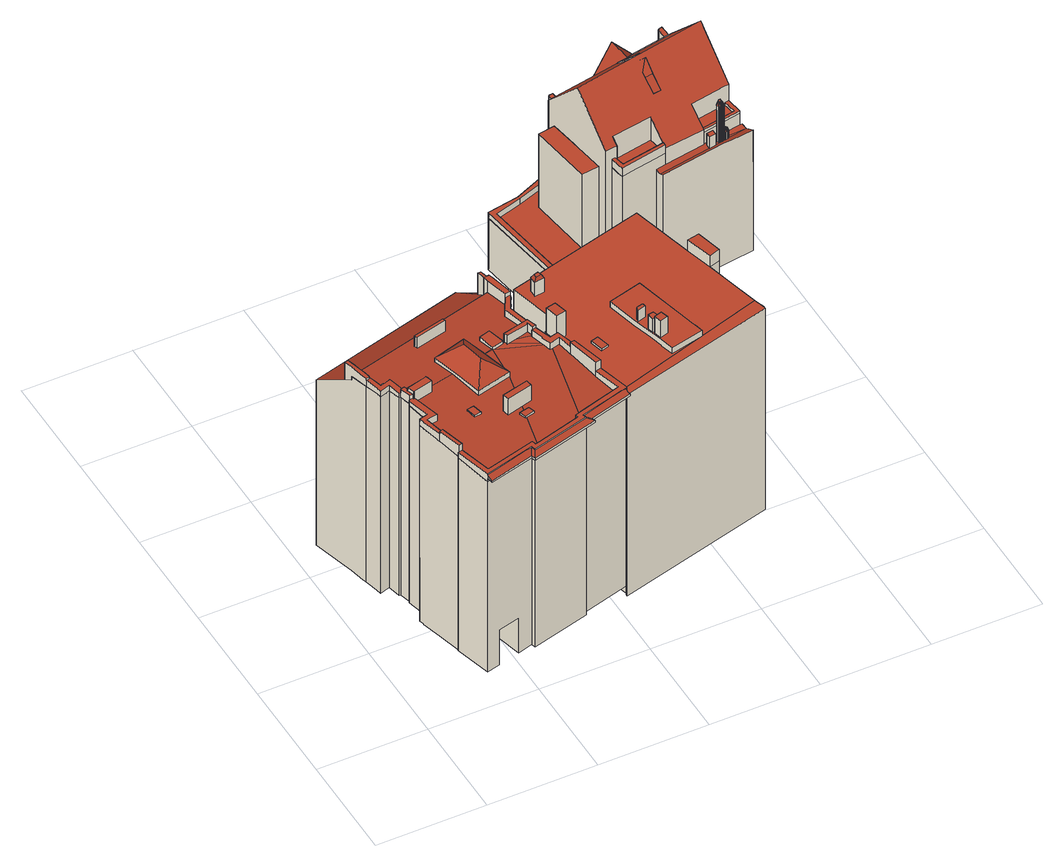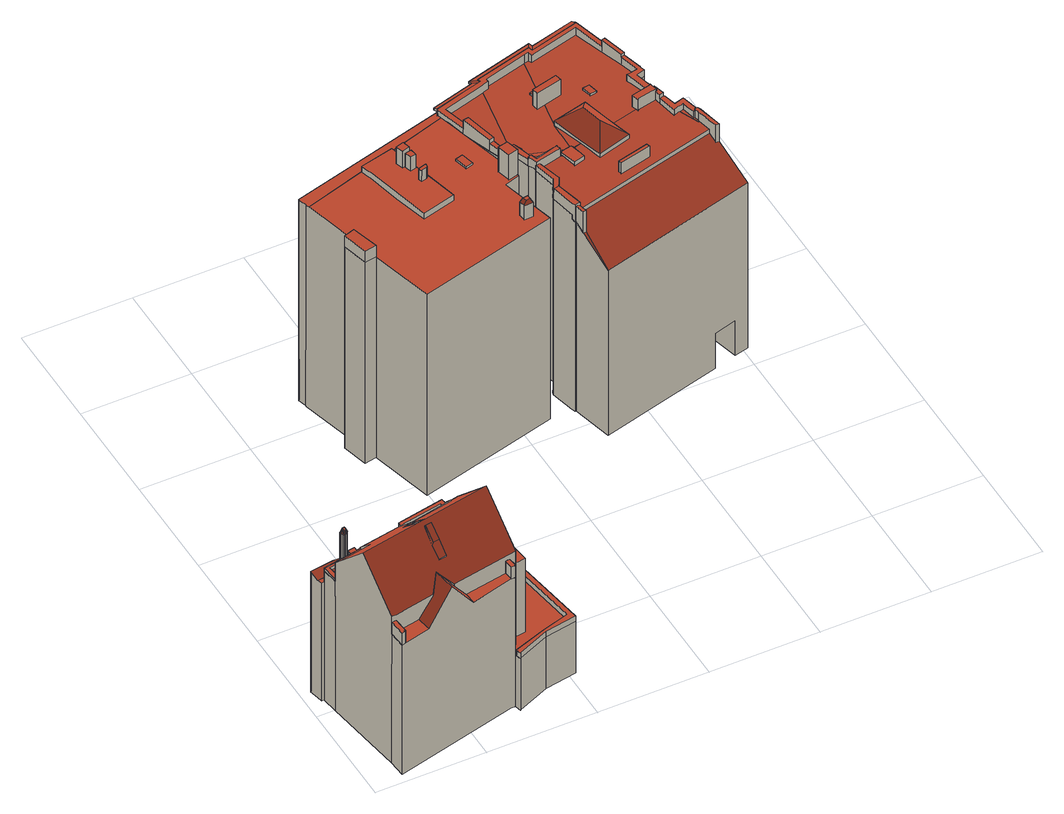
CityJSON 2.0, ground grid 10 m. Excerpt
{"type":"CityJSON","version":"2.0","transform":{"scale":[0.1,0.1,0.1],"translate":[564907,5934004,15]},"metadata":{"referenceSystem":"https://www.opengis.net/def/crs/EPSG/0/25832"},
"CityObjects":{
"building1":{"type":"Building","attributes":{"Grundfläche 2D":"252.998037","Grundhöhe NN":"18.559"},"children":["building1-1","building1-2","building1-3","building1-4","building1-5","building1-6","building1-7","building1-8","building1-9","building1-10","building1-11","building1-12","building1-13","building1-14","building1-15","building1-16","building1-17","building1-18","building1-19"],"geometry":[{"type":"Solid","lod":"3","boundaries":[[[[0,1,2]],[[3,4,5,1,0]],[[6,5,4]],[[7,2,1,5,6]],[[8,9,10,11,12,13,14,15,16,17,18]],[[19,16,20,21,22,23,24,25,26,27]],[[28,8,18,17,16,29,30,31,32,33,34]],[[26,25,31,30,29,16,19,27]],[[25,24,23,22,21,35,36,37,38]],[[39,40,41,42,43]],[[44,45,46,47,48,49,50,51,52,53,54,55,32,31,25,38,37,36,56,57,58,40,39,59,60,61],[62,61,62,63]],[[33,32,34]],[[64,28,34,65,66,53,52,51,67,68,69,70,71,72,73,74,75,76,77,78,79]],[[64,79,80,81,8,28]],[[82,83,84,85]],[[86,87,88,84,83]],[[87,86,89,90]],[[87,90,89,91,92,93,94,84,88]],[[39,84,94,93,60,59]],[[84,39,43,85]],[[55,54,0,2]],[[0,54,53,66,65,4,3]],[[6,4,65,34]],[[6,34,32,55,2,7]],[[15,14,13,12,11,95,96]],[[16,15,96,97]],[[21,20,16,97,98]],[[99,36,35,21,98,100]],[[56,36,99,101]],[[102,103,41,40,58,57,104,105]],[[57,56,101,104]],[[42,41,103,106]],[[107,82,85,43,42,106,108]],[[83,82,107,109]],[[89,86,83,109,110]],[[111,112,113,114,115,91,89,110]],[[91,115,116,117,118,119,44,61,60,93,92]],[[120,46,45,44,119,121]],[[68,67,122,123]],[[48,47,46,120,124]],[[49,48,124,125]],[[50,49,125,126]],[[67,51,50,126,122]],[[127,70,69,68,123,128]],[[72,71,70,127,129]],[[130,131,132,76,75,74,73,72,129,133]],[[77,76,132,134]],[[78,77,134,135]],[[135,136,137,138,139,140,79,78]],[[80,79,140,141]],[[81,80,141,142]],[[8,81,142,143]],[[95,11,10,9,8,143,144]],[[114,113,137,136]],[[139,138,112,111]],[[109,107,108,106,103,102,105,104,101,99,100,98,97,96,95,144,143,142,141,140,139,111,110]],[[132,131,130,133,129,127,128,123,122,126,125,124,120,121,119,118,117,116,115,114,136,135,134]],[[113,112,138,137]]]],"semantics":{"surfaces":[{"type":"RoofSurface"},{"type":"WallSurface"},{"type":"GroundSurface"},{"type":"OuterCeilingSurface"}],"values":[[0,0,0,0,0,0,0,0,0,0,0,0,0,0,0,0,0,0,1,1,1,1,1,1,1,1,1,1,1,1,1,1,1,1,1,1,1,1,1,1,1,1,1,1,1,1,1,1,1,1,1,1,1,1,1,2,2,3]]}}]},
"building1-1":{"type":"BuildingInstallation","parents":["building1"],"geometry":[{"type":"MultiSurface","lod":"3","boundaries":[[[145,146,147,148,149,150,151,152,153,154,155,156,157,158,159,160,161,162,163,164,165]],[[166,154,153,167]],[[166,18,168,169,157,156,155,154]],[[169,170,158,157]],[[170,28,159,158]],[[28,64,160,159]],[[161,160,64,171]],[[162,161,171,172]],[[163,162,172,173]],[[164,76,77,165]],[[78,174,175,145,165,77]],[[78,79,176,174]],[[175,177,178,146,145]],[[80,179,176,79]],[[178,180,147,146]],[[80,81,181,179]],[[180,182,148,147]],[[8,183,181,81]],[[182,184,149,148]],[[184,185,186,187,183,8,9,10,11,151,150,149]],[[12,13,152,151,11]]],"semantics":{"surfaces":[{"type":"RoofSurface"},{"type":"WallSurface"}],"values":[0,1,1,1,1,1,1,1,1,1,1,1,1,1,1,1,1,1,1,1,1]}}]},
"building1-2":{"type":"BuildingInstallation","parents":["building1"],"geometry":[{"type":"MultiSurface","lod":"3","boundaries":[[[188,189,190,191]],[[191,190,192,193]],[[188,191,193,194]],[[189,188,194,195]],[[190,189,195,192]]],"semantics":{"surfaces":[{"type":"RoofSurface"},{"type":"WallSurface"}],"values":[0,1,1,1,1]}}]},
"building1-3":{"type":"BuildingInstallation","parents":["building1"],"geometry":[{"type":"MultiSurface","lod":"3","boundaries":[[[196,197,198,199,200,201,202,203,204,205,206,207,208]],[[209,210,37,38,199,198,197]],[[38,24,26,211,202,201,200,199]],[[23,212,213,206,205,204,203,202,211,27,214]],[[22,215,216,207,206,213]],[[216,217,208,207]],[[217,21,35,36,209,197,196,208]]],"semantics":{"surfaces":[{"type":"RoofSurface"},{"type":"WallSurface"}],"values":[0,1,1,1,1,1,1]}}]},
"building1-4":{"type":"BuildingInstallation","parents":["building1"],"geometry":[{"type":"MultiSurface","lod":"3","boundaries":[[[218,219,220,221,222,223,224,225,226,227,217,216]],[[15,226,225,14]],[[15,16,227,226]],[[20,21,217,227,16]],[[215,228,218,216]],[[29,229,221,220,219,218,228,19]],[[229,17,230,223,222,221]],[[224,223,230,231]]],"semantics":{"surfaces":[{"type":"RoofSurface"},{"type":"WallSurface"}],"values":[0,1,1,1,1,1,1,1]}}]},
"building1-5":{"type":"BuildingInstallation","parents":["building1"],"geometry":[{"type":"MultiSurface","lod":"3","boundaries":[[[232,233,234,235,236,237,238,239,240,241]],[[62,236,235,242,243]],[[62,244,59,94,245,239,238,237,236]],[[245,92,240,239]],[[240,92,93,60,61,44,246,233,232,241]],[[246,247,242,235,234,233]]],"semantics":{"surfaces":[{"type":"RoofSurface"},{"type":"WallSurface"}],"values":[0,1,1,1,1,1]}}]},
"building1-6":{"type":"BuildingInstallation","parents":["building1"],"geometry":[{"type":"MultiSurface","lod":"3","boundaries":[[[248,249,250,251,252,253,254]],[[250,249,248,33,30,255]],[[255,25,256,252,251,250]],[[256,257,253,252]],[[257,31,33,248,254,253]]],"semantics":{"surfaces":[{"type":"RoofSurface"},{"type":"WallSurface"}],"values":[0,1,1,1,1]}}]},
"building1-7":{"type":"BuildingInstallation","parents":["building1"],"geometry":[{"type":"MultiSurface","lod":"3","boundaries":[[[258,259,260,261]],[[262,263,259,258]],[[75,76,164,260,259,263]],[[164,163,261,260]],[[173,264,262,258,261,163]]],"semantics":{"surfaces":[{"type":"RoofSurface"},{"type":"WallSurface"}],"values":[0,1,1,1,1]}}]},
"building1-8":{"type":"BuildingInstallation","parents":["building1"],"geometry":[{"type":"MultiSurface","lod":"3","boundaries":[[[265,266,267,268,269,270,271,272,273]],[[274,275,276,277,278,268,267,266,265]],[[278,279,269,268]],[[269,279,280]],[[270,269,280,281]],[[281,52,282,272,271,270]],[[272,282,283,284,285,274,265,273]]],"semantics":{"surfaces":[{"type":"RoofSurface"},{"type":"WallSurface"}],"values":[0,1,1,1,1,1,1]}}]},
"building1-9":{"type":"BuildingInstallation","parents":["building1"],"geometry":[{"type":"MultiSurface","lod":"3","boundaries":[[[286,287,288,289,290]],[[83,86,288,287]],[[289,288,86,90]],[[90,87,291,286,290,289]]],"semantics":{"surfaces":[{"type":"RoofSurface"},{"type":"WallSurface"}],"values":[0,1,1,1]}}]},
"building1-10":{"type":"BuildingInstallation","parents":["building1"],"geometry":[{"type":"MultiSurface","lod":"3","boundaries":[[[292,293,294,279,278,277,295,296,297,298,299,300,301,263,262,302]],[[67,68,296,295]],[[68,69,70,298,297,296]],[[71,72,299,298,70]],[[72,73,74,75,263,301,300,299]],[[302,262,264,303]],[[304,305,294,293,292,302,303,306]],[[305,307,280,279,294]]],"semantics":{"surfaces":[{"type":"RoofSurface"},{"type":"WallSurface"}],"values":[0,1,1,1,1,1,1,1]}}]},
"building1-11":{"type":"BuildingInstallation","parents":["building1"],"geometry":[{"type":"MultiSurface","lod":"3","boundaries":[[[308,309,310,311]],[[311,310,312,313]],[[308,311,313,314]],[[309,308,314,315]],[[310,309,315,312]]],"semantics":{"surfaces":[{"type":"RoofSurface"},{"type":"WallSurface"}],"values":[0,1,1,1,1]}}]},
"building1-12":{"type":"BuildingInstallation","parents":["building1"],"geometry":[{"type":"MultiSurface","lod":"3","boundaries":[[[316,317,318,319,210,209,320,321,322,323,324,325,326]],[[36,56,320,209]],[[56,57,321,320]],[[57,58,40,41,324,323,322,321]],[[41,42,325,324]],[[327,318,317,316,328,329]],[[327,330,37,210,319,318]]],"semantics":{"surfaces":[{"type":"RoofSurface"},{"type":"WallSurface"}],"values":[0,1,1,1,1,1,1]}}]},
"building1-13":{"type":"BuildingInstallation","parents":["building1"],"geometry":[{"type":"MultiSurface","lod":"3","boundaries":[[[331,332,333,334,335,336,337,338,339]],[[83,287,286,291,88,335,334,333,332,82]],[[88,84,336,335]],[[39,336,84]],[[328,316,337,336,39]],[[316,326,325,339,338,337]],[[43,85,82,332,331,339,325,42]]],"semantics":{"surfaces":[{"type":"RoofSurface"},{"type":"WallSurface"}],"values":[0,1,1,1,1,1,1]}}]},
"building1-14":{"type":"BuildingInstallation","parents":["building1"],"geometry":[{"type":"MultiSurface","lod":"3","boundaries":[[[340,341,342,343]],[[344,345,341,340]],[[345,346,342,341]],[[346,347,343,342]],[[347,344,340,343]]],"semantics":{"surfaces":[{"type":"RoofSurface"},{"type":"WallSurface"}],"values":[0,1,1,1,1]}}]},
"building1-15":{"type":"BuildingInstallation","parents":["building1"],"geometry":[{"type":"MultiSurface","lod":"3","boundaries":[[[348,349,350,351]],[[351,350,352,353]],[[348,351,353,354]],[[349,348,354,355]],[[350,349,355,352]]],"semantics":{"surfaces":[{"type":"RoofSurface"},{"type":"WallSurface"}],"values":[0,1,1,1,1]}}]},
"building1-16":{"type":"BuildingInstallation","parents":["building1"],"geometry":[{"type":"MultiSurface","lod":"3","boundaries":[[[274,285,356,357,358,359,276,275]],[[360,361,356,285,284]],[[361,362,363,358,357,356]],[[50,51,67,295,359,358,363]],[[295,277,276,359]]],"semantics":{"surfaces":[{"type":"RoofSurface"},{"type":"WallSurface"}],"values":[0,1,1,1,1]}}]},
"building1-17":{"type":"BuildingInstallation","parents":["building1"],"geometry":[{"type":"MultiSurface","lod":"3","boundaries":[[[364,365,366,367]],[[231,368,167,153,365,364,224]],[[153,152,366,365]],[[13,14,225,367,366,152]],[[225,224,364,367]]],"semantics":{"surfaces":[{"type":"RoofSurface"},{"type":"WallSurface"}],"values":[0,1,1,1,1]}}]},
"building1-18":{"type":"BuildingInstallation","parents":["building1"],"geometry":[{"type":"MultiSurface","lod":"3","boundaries":[[[246,369,370,371,372,363,362,361,373,374,375,376,377,378,379,380,242,247]],[[360,381,373,361]],[[381,382,63,383,384,385,378,377,376,375,374,373]],[[380,379,378,385,386,387]],[[387,243,242,380]],[[44,45,46,370,369,246]],[[46,47,48,371,370]],[[48,49,372,371]],[[49,50,363,372]]],"semantics":{"surfaces":[{"type":"RoofSurface"},{"type":"WallSurface"}],"values":[0,1,1,1,1,1,1,1,1]}}]},
"building1-19":{"type":"BuildingInstallation","parents":["building1"],"geometry":[{"type":"MultiSurface","lod":"3","boundaries":[[[185,184,388,389,390,186]],[[184,182,391,388]],[[182,180,392,391]],[[180,178,393,392]],[[393,178,177,175,394,395]],[[395,394,175,174,396]],[[393,395,396,397]],[[392,393,397,398]],[[391,392,398,399]],[[388,391,399,400]],[[389,388,400,401]],[[186,390,389,401,402,187]],[[183,187,402,401,400,399,398,397,396,174,176,179,181]]],"semantics":{"surfaces":[{"type":"RoofSurface"},{"type":"WallSurface"},{"type":"OuterCeilingSurface"}],"values":[0,0,0,0,0,1,1,1,1,1,1,1,2]}}]},
"building2":{"type":"Building","attributes":{"Grundfläche 2D":"218.744814","Grundhöhe NN":"17.682"},"children":["building2-1","building2-2","building2-3","building2-4","building2-5","building2-6","building2-7"],"geometry":[{"type":"MultiSurface","lod":"3","boundaries":[[[403,404,405,406,407,408,409,410,411],[412,413,414,415],[416,417,418,419,420]],[[421,422,423,424,425,426]],[[427,428,429]],[[430,428,427,431,432,433,434,435,436]],[[437,438,439,440,441,442,443,444,13,427,429,428,445,446,447,448,449],[450,451,452,453,454,455,456,457,458,459,460,461,429]],[[408,407,457,456]],[[451,450,403,411,410,409,408,456,455,454,453,452]],[[450,429,404,403]],[[405,404,429,461,460,459,458,457,407,406]],[[438,437,462,463]],[[439,438,463,464]],[[440,439,464,465]],[[466,443,442,441,440,465,467]],[[431,427,13,444,443,466,468]],[[432,431,468,469]],[[433,432,469,470]],[[434,433,470,471]],[[436,435,434,471,472]],[[473,446,445,428,430,436,472,474]],[[447,446,473,475]],[[448,447,475,476]],[[449,448,476,477]],[[437,449,477,462]],[[471,470,469,468,466,467,465,464,463,462,477,476,475,473,474,472]]],"semantics":{"surfaces":[{"type":"RoofSurface"},{"type":"WallSurface"},{"type":"GroundSurface"}],"values":[0,0,0,0,0,1,1,1,1,1,1,1,1,1,1,1,1,1,1,1,1,1,1,2]}}]},
"building2-1":{"type":"BuildingInstallation","parents":["building2"],"geometry":[{"type":"MultiSurface","lod":"3","boundaries":[[[478,479,480,481]],[[481,480,442,482]],[[478,481,482,483]],[[479,478,483,441]],[[441,442,480,479]]],"semantics":{"surfaces":[{"type":"RoofSurface"},{"type":"WallSurface"}],"values":[0,1,1,1,1]}}]},
"building2-2":{"type":"BuildingInstallation","parents":["building2"],"geometry":[{"type":"MultiSurface","lod":"3","boundaries":[[[484,485,486,487,488,489]],[[486,485,425,426]],[[487,486,426,421]],[[489,488,487,421,422,423]],[[484,489,423,424]],[[485,484,424,425]]],"semantics":{"surfaces":[{"type":"RoofSurface"},{"type":"WallSurface"}],"values":[0,1,1,1,1,1]}}]},
"building2-3":{"type":"BuildingInstallation","parents":["building2"],"geometry":[{"type":"MultiSurface","lod":"3","boundaries":[[[490,491,492,493,494]],[[495,496,490,494,497]],[[492,498,499,493]],[[498,500,495,497,499]],[[499,497,494,493]],[[501,502,503,492,491,490]],[[503,504,498,492]],[[504,505,506,495,500,498]],[[495,506,501,490,496]]],"semantics":{"surfaces":[{"type":"RoofSurface"},{"type":"WallSurface"}],"values":[0,0,0,0,0,1,1,1,1]}}]},
"building2-4":{"type":"BuildingInstallation","parents":["building2"],"geometry":[{"type":"MultiSurface","lod":"3","boundaries":[[[507,508,509,510]],[[511,508,507,512]],[[511,513,509,508]],[[510,509,513,514]],[[514,512,507,510]]],"semantics":{"surfaces":[{"type":"RoofSurface"},{"type":"WallSurface"}],"values":[0,1,1,1,1]}}]},
"building2-5":{"type":"BuildingInstallation","parents":["building2"],"geometry":[{"type":"MultiSurface","lod":"3","boundaries":[[[515,516,517,518]],[[447,448,518,517]],[[449,446,516,515]],[[446,447,517,516]],[[448,449,515,518]]],"semantics":{"surfaces":[{"type":"RoofSurface"},{"type":"WallSurface"}],"values":[0,1,1,1,1]}}]},
"building2-6":{"type":"BuildingInstallation","parents":["building2"],"geometry":[{"type":"MultiSurface","lod":"3","boundaries":[[[519,520,521,522,523]],[[521,520,417,416]],[[522,521,416,420]],[[418,519,523,522,420,419]],[[520,519,418,417]]],"semantics":{"surfaces":[{"type":"RoofSurface"},{"type":"WallSurface"}],"values":[0,1,1,1,1]}}]},
"building2-7":{"type":"BuildingInstallation","parents":["building2"],"geometry":[{"type":"MultiSurface","lod":"3","boundaries":[[[524,525,526,527]],[[527,526,413,412]],[[524,527,412,415]],[[525,524,415,414]],[[526,525,414,413]]],"semantics":{"surfaces":[{"type":"RoofSurface"},{"type":"WallSurface"}],"values":[0,1,1,1,1]}}]},
"building3":{"type":"Building","attributes":{"Grundfläche 2D":"193.324127","Grundhöhe NN":"15.931"},"children":["building3-1","building3-2","building3-3","building3-4","building3-5","building3-6","building3-7","building3-8","building3-9","building3-10","building3-11","building3-12","building3-13"],"geometry":[{"type":"Solid","lod":"3","boundaries":[[[[528,529,530,531,532,533,534,535]],[[536,537,538,539,540,541]],[[537,536,542,543,544]],[[543,542,545,546,547]],[[548,549,550,551,546,545,552]],[[553,554,543,555,556,557,558,559]],[[560,561,562,563,564,565,566,567,568,569,570,558,557,571]],[[572,573,574,575,576,577,578,579,580,581,582,583,584,585,586,587]],[[588,589,590,591,592,593,594,595,596,597,598,599]],[[600,601,602,603,604,605,593,592,591,590,589,588,599,598,606,607]],[[608,602,601,600,607,606,598,609,610]],[[607,600,601,602,601,600]],[[606,607,606,598]],[[611,612,613,614,615,616,617,618,619,620,621]],[[610,533,532,531,530,603,602,608]],[[533,610,622,623,534]],[[624,625,583,549,548,552,545,542,536,541,540,626,627]],[[549,583,582,550]],[[540,539,628,626]],[[538,537,544,554,553,559,629,539]],[[554,544,543]],[[543,547,555]],[[551,550,582,581,556,555,547,546]],[[556,581,580,579,578,571,557]],[[613,612,562,561,560,571,578,577,614]],[[562,612,611,563]],[[563,611,621,564]],[[566,565,564,621,620,619]],[[630,567,566,619,604,603,530]],[[529,528,568,567,630,530]],[[631,570,569,568,528,535,534]],[[629,559,558,570,631,534,623,628,539]],[[632,587,586,585,633,634]],[[572,587,632,635]],[[573,572,635,636]],[[574,573,636,637]],[[585,584,583,625,638,633]],[[639,594,593,605,640,641]],[[597,596,595,594,639,642]],[[643,609,598,597,642,644]],[[609,643,622,610]],[[574,645,617,616,615,614,577,576,575]],[[605,604,619,618,617,645,574,637,640]],[[643,644,642,639,641,640,637,636,635,632,634,633,638,625,624,627,626,628,623,622]]]],"semantics":{"surfaces":[{"type":"RoofSurface"},{"type":"WallSurface"},{"type":"GroundSurface"}],"values":[[0,0,0,0,0,0,0,0,0,0,0,0,0,0,1,1,1,1,1,1,1,1,1,1,1,1,1,1,1,1,1,1,1,1,1,1,1,1,1,1,1,1,1,2]]}}]},
"building3-1":{"type":"BuildingInstallation","parents":["building3"],"geometry":[{"type":"MultiSurface","lod":"3","boundaries":[[[646,647,631,648,649,650,630,651]],[[631,534,535,648]],[[652,529,650,649]],[[535,652,649,648]],[[650,529,530,630]],[[530,531,532,533,647,646,651,630]],[[533,534,631,647]]],"semantics":{"surfaces":[{"type":"RoofSurface"},{"type":"WallSurface"}],"values":[0,1,1,1,1,1,1]}}]},
"building3-2":{"type":"BuildingInstallation","parents":["building3"],"geometry":[{"type":"MultiSurface","lod":"3","boundaries":[[[653,654,655,656,629,657]],[[657,629,539,540]],[[653,657,540,541]],[[655,654,658,659]],[[654,653,541,658]],[[656,655,659,538]],[[629,656,538,539]]],"semantics":{"surfaces":[{"type":"RoofSurface"},{"type":"WallSurface"}],"values":[0,1,1,1,1,1,1]}}]},
"building3-3":{"type":"BuildingInstallation","parents":["building3"],"geometry":[{"type":"MultiSurface","lod":"3","boundaries":[[[660,661,662,663,664]],[[552,548,549,660,664,663]],[[549,550,661,660]],[[550,551,662,661]],[[551,552,663,662]]],"semantics":{"surfaces":[{"type":"RoofSurface"},{"type":"WallSurface"}],"values":[0,1,1,1,1]}}]},
"building3-4":{"type":"BuildingInstallation","parents":["building3"],"geometry":[{"type":"MultiSurface","lod":"3","boundaries":[[[665,666,667,668]],[[665,668,669,670]],[[670,671,666,665]],[[671,672,667,666]]],"semantics":{"surfaces":[{"type":"RoofSurface"},{"type":"WallSurface"}],"values":[0,1,1,1]}}]},
"building3-5":{"type":"BuildingInstallation","parents":["building3"],"geometry":[{"type":"MultiSurface","lod":"3","boundaries":[[[673,674,675,676]],[[675,674,677,678]],[[679,677,674,673]],[[678,680,676,675]]],"semantics":{"surfaces":[{"type":"RoofSurface"},{"type":"WallSurface"}],"values":[0,1,1,1]}}]},
"building3-6":{"type":"BuildingInstallation","parents":["building3"],"geometry":[{"type":"MultiSurface","lod":"3","boundaries":[[[668,667,681,682]],[[668,682,683]],[[682,681,684,685]],[[685,686,683,682]],[[686,669,668,683]],[[672,684,681,667]]],"semantics":{"surfaces":[{"type":"RoofSurface"},{"type":"WallSurface"}],"values":[0,0,1,1,1,1]}}]},
"building3-7":{"type":"BuildingInstallation","parents":["building3"],"geometry":[{"type":"MultiSurface","lod":"3","boundaries":[[[687,673,676,688]],[[688,676,680,689]],[[689,687,688]],[[679,673,687]]],"semantics":{"surfaces":[{"type":"RoofSurface"},{"type":"WallSurface"}],"values":[0,1,1,1]}}]},
"building3-8":{"type":"BuildingInstallation","parents":["building3"],"geometry":[{"type":"MultiSurface","lod":"3","boundaries":[[[690,691,692,693]],[[580,694,693,692]],[[690,693,694,695]],[[695,579,691,690]],[[579,580,692,691]]],"semantics":{"surfaces":[{"type":"RoofSurface"},{"type":"WallSurface"}],"values":[0,1,1,1,1]}}]},
"building3-9":{"type":"BuildingInstallation","parents":["building3"],"geometry":[{"type":"MultiSurface","lod":"3","boundaries":[[[645,696,697,698,699,700,701,702,703,704,705]],[[696,645,574,575]],[[697,696,575,706]],[[698,697,706,707]],[[707,708,699,698]],[[700,699,708,584]],[[584,585,701,700]],[[585,586,587,703,702,701]],[[587,572,704,703]],[[572,573,705,704]],[[573,574,645,705]]],"semantics":{"surfaces":[{"type":"RoofSurface"},{"type":"WallSurface"}],"values":[0,1,1,1,1,1,1,1,1,1,1]}}]},
"building3-10":{"type":"BuildingInstallation","parents":["building3"],"geometry":[{"type":"MultiSurface","lod":"3","boundaries":[[[709,710,711]],[[712,713,714]],[[714,709,711,712]],[[715,716,710]],[[716,711,710]],[[717,716,715]],[[718,716,717]],[[719,720,721,716,718]],[[722,721,720]],[[722,723,721]],[[724,723,722]],[[725,723,724]],[[725,726,723]],[[727,726,725]],[[728,726,727]],[[729,726,728]],[[730,729,728]],[[730,731,729]],[[732,729,731]],[[731,733,732]],[[733,734,732]],[[735,732,734]],[[735,713,732]],[[735,736,713]],[[737,713,736]],[[714,713,737]],[[729,732,713,712,711,716,721,723,726]],[[738,739,710,709]],[[740,741,714]],[[741,738,709,714]],[[739,742,715,710]],[[742,743,717,715]],[[743,601,717]],[[601,744,718,717]],[[718,744,745,720,719]],[[745,746,722,720]],[[722,746,590,724]],[[725,724,590,747]],[[747,748,727,725]],[[748,749,728,727]],[[728,749,750,730]],[[750,589,731,730]],[[589,751,733,731]],[[751,752,734,733]],[[734,752,753,735]],[[753,600,736,735]],[[600,754,737,736]],[[754,740,714,737]]],"semantics":{"surfaces":[{"type":"RoofSurface"},{"type":"WallSurface"}],"values":[0,0,0,0,0,0,0,0,0,0,0,0,0,0,0,0,0,0,0,0,0,0,0,0,0,0,0,1,1,1,1,1,1,1,1,1,1,1,1,1,1,1,1,1,1,1,1,1]}}]},
"building3-11":{"type":"BuildingInstallation","parents":["building3"],"geometry":[{"type":"MultiSurface","lod":"3","boundaries":[[[755,756,757,758]],[[759,758,757]],[[760,761,762]],[[763,760,762]],[[763,764,765,760]],[[766,767,764]],[[767,765,764]],[[768,756,755]],[[769,756,768]],[[770,761,756,769]],[[771,761,770]],[[772,761,771]],[[762,761,772]],[[773,774,767,766]],[[773,757,774]],[[761,760,765,767,774,757,756]],[[775,757,773]],[[759,757,775]],[[776,777,770,769]],[[778,779,755,758]],[[780,781,775,773]],[[781,607,759,775]],[[607,778,758,759]],[[779,588,768,755]],[[769,768,588,776]],[[777,782,771,770]],[[782,599,772,771]],[[762,772,599,783]],[[784,606,764,763]],[[785,780,773,766]],[[783,784,763,762]],[[606,785,766,764]]],"semantics":{"surfaces":[{"type":"RoofSurface"},{"type":"WallSurface"}],"values":[0,0,0,0,0,0,0,0,0,0,0,0,0,0,0,0,0,0,1,1,1,1,1,1,1,1,1,1,1,1,1,1]}}]},
"building3-12":{"type":"BuildingInstallation","parents":["building3"],"geometry":[{"type":"MultiSurface","lod":"3","boundaries":[[[786,787,788,789,790]],[[791,788,787,792,592]],[[791,793,789,788]],[[793,591,794,786,790,789]],[[794,792,787,786]]],"semantics":{"surfaces":[{"type":"RoofSurface"},{"type":"WallSurface"}],"values":[0,1,1,1,1]}}]},
"building3-13":{"type":"BuildingInstallation","parents":["building3"],"geometry":[{"type":"MultiSurface","lod":"3","boundaries":[[[795,796,797,798,799,800,801,802,803]],[[796,795,566,619,620,565]],[[565,620,804,797,796]],[[798,797,804,613]],[[614,799,798,613]],[[614,615,616,617,802,801,800,799]],[[802,617,618,619,566,795,803]]],"semantics":{"surfaces":[{"type":"RoofSurface"},{"type":"WallSurface"}],"values":[0,1,1,1,1,1,1]}}]}
},
"vertices":[
[85,148,253],[105,137,268],[116,157,253],[92,122,253],[98,98,253],[110,117,268],[130,106,253],[122,136,253],[159,36,242],[163,37,242],[204,48,242],[205,49,242],[203,53,243],[197,78,245],[189,108,247],[184,126,249],[176,124,249],[175,118,249],[160,41,243],[170,127,249],[175,127,249],[171,139,249],[168,139,249],[153,140,250],[144,141,250],[142,142,250],[145,140,250],[147,139,250],[114,25,242],[170,125,249],[133,138,250],[131,139,250],[122,136,250],[132,138,250],[130,106,248],[169,144,250],[168,148,250],[165,147,250],[144,142,250],[161,202,247],[170,179,248],[171,181,248],[171,182,248],[166,204,247],[24,149,248],[27,137,249],[28,132,249],[32,133,249],[37,135,249],[40,123,250],[41,123,250],[43,116,250],[65,122,250],[90,128,250],[85,148,249],[116,157,249],[169,148,250],[164,168,249],[167,174,249],[23,167,247],[20,166,247],[23,152,248],[26,155,247],[35,139,249],[110,24,242],[98,98,248],[92,122,250],[44,113,250],[43,112,250],[43,111,250],[48,91,248],[43,90,248],[40,89,248],[41,85,248],[41,84,248],[46,66,247],[52,44,245],[51,44,245],[60,11,242],[106,23,242],[107,19,242],[160,33,242],[165,207,241],[164,207,241],[161,202,243],[166,204,243],[162,215,235],[160,211,237],[160,206,241],[155,244,215],[159,215,235],[9,206,215],[18,174,238],[20,166,243],[23,167,243],[205,49,36],[184,126,36],[176,124,36],[171,139,36],[168,148,36],[169,144,36],[169,148,36],[170,179,36],[171,181,36],[164,168,36],[167,174,36],[171,182,36],[165,207,36],[166,204,36],[164,207,36],[155,244,36],[43,215,36],[43,215,74],[22,209,74],[22,209,36],[9,206,36],[18,174,36],[20,166,36],[23,152,36],[24,149,36],[28,132,36],[27,137,36],[44,113,36],[43,112,36],[37,135,36],[40,123,36],[41,123,36],[48,91,36],[43,111,36],[40,89,36],[41,84,36],[46,66,36],[52,44,36],[41,85,36],[51,44,36],[60,11,36],[72,14,36],[72,14,74],[92,19,74],[92,19,36],[106,23,36],[107,19,36],[160,33,36],[159,36,36],[204,48,36],
[60,11,251],[106,23,251],[107,19,251],[160,33,251],[159,36,251],[204,48,251],[205,49,251],[197,78,251],[192,77,251],[199,52,251],[160,41,251],[158,40,251],[154,39,251],[154,36,251],[114,25,251],[110,24,251],[109,28,251],[63,16,251],[55,45,251],[52,44,251],[51,44,251],[199,52,243],[192,77,245],[158,40,243],[154,39,243],[154,36,242],[109,28,243],[63,16,243],[55,45,245],[60,11,246],[60,11,250],[106,23,246],[100,22,250],[106,23,250],[107,19,246],[107,19,250],[160,33,246],[160,33,250],[159,36,246],[159,36,250],[200,48,250],[204,48,250],[204,48,246],
[90,79,249],[88,88,249],[82,87,249],[84,78,249],[82,87,247],[84,78,247],[90,79,247],[88,88,247],
[169,144,259],[168,148,259],[165,147,259],[144,142,259],[144,141,259],[145,140,259],[145,138,259],[147,139,259],[148,139,259],[166,143,259],[166,144,259],[168,138,259],[171,139,259],[168,148,256],[165,147,256],[145,138,250],[166,143,250],[166,144,250],[148,139,250],[168,138,249],[168,138,256],[171,139,256],
[167,138,256],[170,127,256],[170,125,256],[173,118,256],[175,118,256],[182,120,256],[185,107,256],[189,108,256],[184,126,256],[176,124,256],[167,138,249],[173,118,249],[182,120,249],[185,107,247],
[23,152,257],[24,149,257],[26,149,257],[27,150,257],[26,155,257],[24,162,257],[23,167,257],[21,174,257],[18,174,257],[20,166,257],[27,150,255],[27,150,248],[24,162,247],[21,174,238],[24,149,255],[26,149,255],
[132,138,253],[133,138,253],[142,140,253],[142,142,253],[138,156,253],[128,153,253],[131,139,253],[142,140,250],[138,156,249],[128,153,249],
[49,67,258],[46,66,258],[52,44,258],[55,45,258],[49,67,255],[46,66,255],[49,67,247],
[45,119,262],[46,117,262],[47,113,262],[47,112,262],[48,113,262],[66,117,262],[65,122,262],[64,124,262],[63,123,262],[45,119,259],[46,117,259],[47,113,259],[47,113,255],[47,112,255],[48,113,255],[48,113,250],[66,117,250],[64,124,250],[63,123,250],[46,119,250],[46,119,259],
[161,206,258],[164,207,258],[162,215,258],[159,215,258],[160,211,258],[161,206,241],
[48,86,255],[52,87,255],[55,87,255],[44,113,255],[43,112,255],[43,111,255],[48,91,255],[40,89,255],[41,85,255],[41,84,255],[45,85,255],[45,85,248],[52,87,248],[55,87,248],[48,86,248],[53,94,249],
[129,62,247],[127,68,247],[118,66,247],[120,60,247],[118,66,245],[120,60,245],[129,62,245],[127,68,245],
[166,181,256],[160,171,256],[159,169,256],[160,167,256],[169,148,256],[164,168,256],[167,174,256],[170,179,256],[171,181,256],[171,182,256],[169,182,256],[159,169,249],[166,181,248],[160,171,249],[160,167,249],
[166,204,260],[165,207,260],[164,207,260],[161,206,260],[160,206,260],[161,202,260],[166,181,260],[169,182,260],[171,182,260],
[108,75,263],[109,69,263],[133,75,263],[132,81,263],[108,75,246],[109,69,246],[133,75,246],[132,81,246],
[109,180,259],[80,173,259],[81,170,259],[110,177,259],[81,170,247],[110,177,247],[109,180,247],[80,173,247],
[45,124,259],[44,124,259],[41,123,259],[44,113,259],[45,124,250],[45,124,255],[44,124,255],[41,123,255],
[185,107,260],[192,77,260],[197,78,260],[189,108,260],[187,101,247],
[27,137,255],[28,132,255],[37,135,255],[40,123,255],[41,141,255],[36,139,255],[35,139,255],[34,139,255],[33,139,255],[31,138,255],[30,143,255],[28,150,255],[41,141,249],[36,139,249],[34,139,249],[33,139,249],[31,138,249],[30,143,248],[28,150,248],
[165,32,248],[205,43,248],[204,46,249],[166,29,248],[103,12,248],[102,16,248],[60,9,250],[61,5,248],[61,5,246],[102,16,246],[103,12,246],[166,29,246],[165,32,246],[205,43,246],[204,46,246],
[258,72,251],[289,79,251],[287,87,251],[286,89,251],[271,151,251],[240,143,251],[247,115,251],[255,85,251],[255,84,251],[263,89,251],[256,87,251],[254,94,251],[261,96,251],[253,95,251],[252,101,251],[257,102,251],[258,99,251],[259,96,251],[256,114,251],[256,116,251],[255,117,251],[250,116,251],[249,115,251],[249,112,251],[203,53,245],[345,96,245],[289,79,245],[346,93,245],[205,49,245],[204,48,245],[204,46,245],[348,84,245],[348,87,245],[346,92,245],[310,230,245],[182,197,245],[195,146,245],[181,142,245],[181,140,245],[184,128,245],[184,126,245],[189,108,245],[337,127,245],[332,147,245],[342,150,245],[336,174,245],[325,172,245],[258,72,245],[255,84,245],[255,85,245],[252,97,245],[251,101,245],[247,115,245],[240,143,245],[271,151,245],[279,120,245],[282,108,245],[286,89,245],[287,87,245],[310,230,27],[182,197,27],[195,146,27],[181,142,27],[184,126,27],[184,128,27],[205,49,27],[204,48,27],[204,46,27],[348,84,27],[346,92,27],[332,147,27],[346,93,27],[342,150,27],[336,174,27],[325,172,27],
[190,142,272],[181,140,272],[184,128,272],[193,130,272],[193,130,245],[190,142,245],
[250,116,263],[249,115,263],[249,112,263],[256,114,263],[256,117,263],[255,117,263],
[193,189,260],[193,187,260],[193,182,260],[195,183,264],[195,187,264],[201,189,260],[195,189,260],[199,188,264],[202,183,260],[200,184,264],[201,188,260],[193,189,245],[193,187,245],[193,182,245],[202,183,245],[201,188,245],[201,189,245],
[207,113,247],[210,101,247],[217,103,247],[214,115,247],[210,101,245],[207,113,245],[217,103,245],[214,115,245],
[325,172,257],[332,147,257],[342,150,257],[336,174,257],
[257,102,266],[252,101,266],[253,95,266],[259,96,266],[258,99,266],
[261,96,269],[254,94,269],[256,87,269],[263,89,269],
[446,394,149],[448,381,149],[449,378,149],[450,379,149],[456,380,149],[485,385,149],[483,400,149],[479,400,149],[443,484,149],[445,470,149],[468,475,149],[472,475,149],[471,491,149],[468,490,149],[419,478,179],[422,456,179],[431,468,167],[397,473,149],[398,462,149],[410,464,165],[355,463,149],[354,462,149],[355,454,149],[359,455,149],[358,463,149],[468,475,168],[431,468,168],[410,464,167],[349,453,167],[355,415,209],[478,438,209],[472,475,168],[366,378,169],[369,378,169],[371,378,169],[370,384,175],[408,391,174],[411,375,157],[411,372,154],[449,378,153],[446,394,169],[479,400,169],[483,400,169],[360,377,169],[294,451,65],[309,353,65],[368,364,65],[367,369,65],[366,377,65],[366,378,65],[360,377,65],[359,386,65],[350,445,65],[349,453,65],[355,454,65],[354,462,65],[354,464,65],[353,469,65],[352,468,65],[323,456,65],[467,376,136],[465,376,136],[461,375,136],[457,374,136],[451,373,136],[403,365,136],[403,360,139],[463,369,140],[469,369,140],[490,372,140],[488,380,136],[470,377,136],[465,379,136],[461,379,136],[450,379,137],[449,378,137],[411,372,137],[402,370,137],[470,379,136],[467,379,136],[456,380,137],[487,385,137],[485,385,137],[370,384,149],[371,378,149],[369,378,149],[366,378,149],[366,377,149],[367,369,149],[368,364,149],[402,370,149],[411,372,149],[411,375,149],[408,391,149],[485,385,9],[483,400,9],[355,463,9],[354,462,9],[471,491,9],[358,463,9],[472,475,9],[472,475,162],[449,378,152],[483,400,152],[323,456,9],[353,469,9],[352,468,9],[294,451,9],[309,353,9],[368,364,9],[354,464,9],[403,360,9],[402,370,9],[403,365,9],[490,372,9],[487,385,9],[488,380,9],[368,364,71],
[456,380,152],[485,385,152],[479,400,152],[481,387,152],[448,381,152],[450,379,152],[481,387,149],
[468,490,162],[468,489,162],[467,489,162],[468,475,162],[471,491,162],[468,489,149],[467,489,149],
[354,462,162],[355,454,162],[359,455,162],[358,463,162],[355,463,162],
[416,450,185],[409,449,185],[410,439,195],[418,440,195],[418,440,194],[416,450,184],[409,449,184],[410,439,194],
[422,414,196],[421,424,206],[413,423,206],[415,413,196],[421,424,205],[413,423,205],[422,414,195],[415,413,195],
[412,429,206],[419,430,206],[419,431,206],[412,429,205],[419,430,205],[419,431,205],
[424,404,185],[417,403,186],[417,403,185],
[343,384,146],[359,386,146],[350,445,145],[335,443,145],[335,443,65],[343,384,65],
[367,369,71],[312,360,71],[299,446,71],[323,453,71],[354,464,71],[353,469,71],[352,468,71],[323,456,71],[294,451,71],[309,353,71],[312,360,65],[299,446,65],[323,453,65],
[463,380,175],[462,380,175],[463,379,179],[464,379,179],[464,378,179],[464,380,175],[462,379,175],[462,378,179],[461,379,175],[461,378,175],[460,378,175],[460,377,175],[462,377,179],[461,376,175],[462,376,179],[461,375,175],[462,375,175],[463,376,179],[463,375,175],[464,375,175],[464,376,179],[465,375,175],[465,376,175],[464,377,179],[466,376,175],[466,377,175],[466,378,175],[465,379,175],[465,380,175],[463,380,137],[462,380,137],[464,380,136],[464,380,137],[462,379,137],[461,379,137],[461,378,136],[460,377,136],[461,376,136],[462,375,136],[463,375,136],[464,375,136],[465,375,136],[466,376,136],[466,377,136],[466,378,136],[465,380,136],
[467,377,144],[468,377,147],[468,378,147],[467,378,144],[467,379,144],[470,378,147],[469,377,147],[471,377,144],[471,378,144],[470,379,144],[469,378,147],[469,380,144],[469,379,147],[467,376,144],[468,376,144],[469,376,144],[470,376,144],[470,377,144],[468,380,144],[468,379,147],[468,379,144],[468,376,136],[469,376,136],[467,378,136],[467,377,136],[468,380,136],[468,379,136],[470,376,136],[471,377,136],[471,378,136],[469,380,136],
[457,378,149],[451,377,149],[451,372,149],[457,373,149],[457,374,149],[451,372,137],[451,377,137],[457,373,137],[457,378,137],
[411,372,158],[411,375,158],[371,368,158],[369,378,158],[366,378,158],[366,377,158],[367,369,158],[368,364,158],[402,370,158],[371,368,149]
]}
